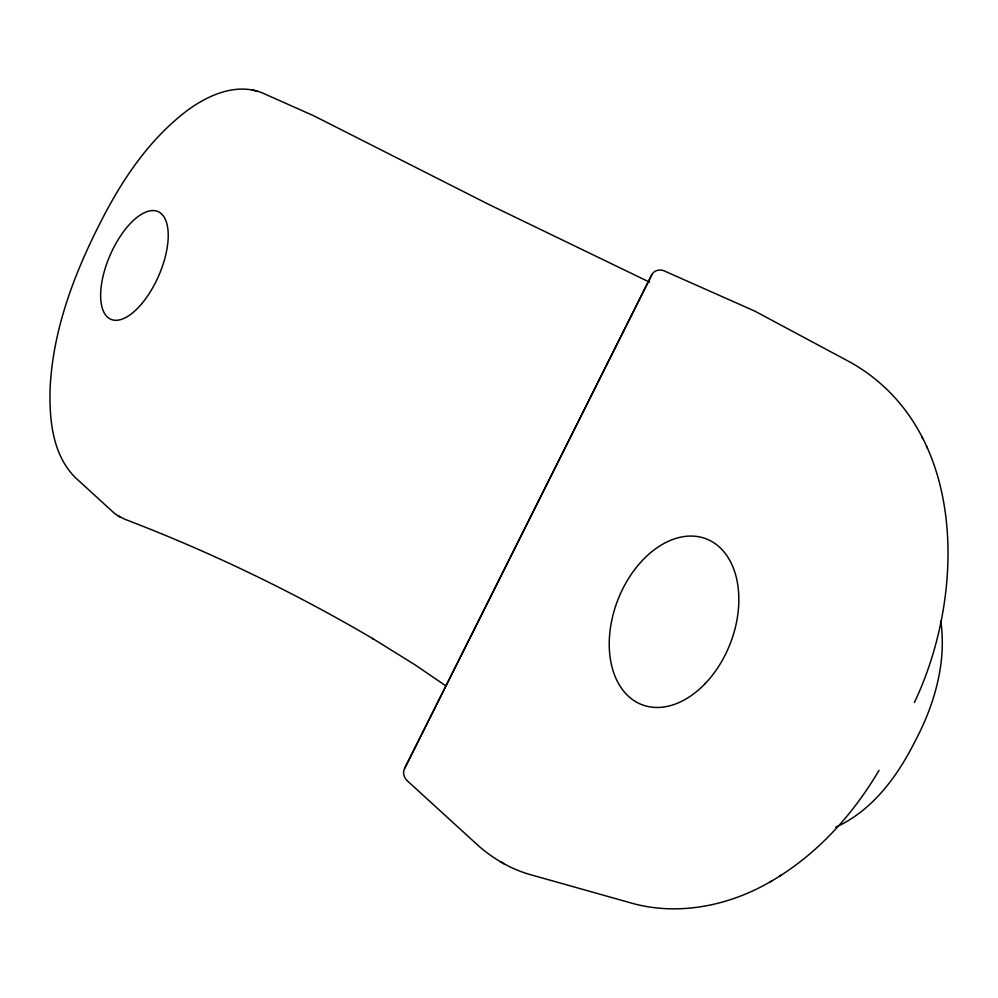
<?xml version="1.0" encoding="UTF-8"?>
<svg xmlns="http://www.w3.org/2000/svg" width="998" height="998" viewBox="0 0 998 998"><rect width="100%" height="100%" fill="white"/><g stroke="black" fill="none" stroke-linecap="round" stroke-linejoin="round"><path stroke-width="1.5" d="M649.561 282.147L489.008 204.54L314.071 115.943L263.647 93.488C237.474 82.061 208.445 94.76 187.15 110.616C150.224 138.485 123.54 177.694 102.52 218.387C74.987 271.631 52.595 329.265 50.05 389.781C49.301 420.457 52.682 455.45 75.848 478.067L114.683 513.546L118.849 516.303M914.38 702.517C965.815 594.509 968.122 429.065 850.72 362.461L754.787 311.114L665.654 271.556C660.913 268.786 654.301 269.709 651.669 274.949M404.689 768.298L651.682 275.011L404.489 768.61C402.419 772.889 404.04 777.966 407.483 780.972L477.468 844.894C492.301 858.155 509.878 868.584 529.015 874.26L630.262 902.753C677.867 916.613 730.012 905.785 772.015 880.76M879.001 770.369C852.467 815.516 815.853 855.623 770.182 881.87M780.024 875.882L781.796 874.809M835.663 827.242C871.803 810.9 896.628 777.567 914.131 743.086C934.041 706.023 946.828 663.433 940.79 621.093M257.684 91.342L252.294 89.97M117.752 515.667L124.9 519.284C210.902 552.119 294.086 592.338 373.439 638.982L372.553 638.458L415.043 664.843L446.256 686.137M119.149 516.465L119.885 516.877M500.31 861.598L504.102 863.806M921.815 436.55L922.838 438.696M926.431 446.256L927.429 448.339M705.249 683.53A88.922 60.292 -68.7 0 0 707.607 539.431A88.922 60.292 -68.7 0 0 609.254 642.325A88.922 60.292 -68.7 0 0 705.249 683.53M141.716 303.766A58.782 26.385 -66.3 0 0 159.318 212.237A58.782 26.385 -66.3 0 0 102.208 280.226A58.782 26.385 -66.3 0 0 141.716 303.766"/></g></svg>
